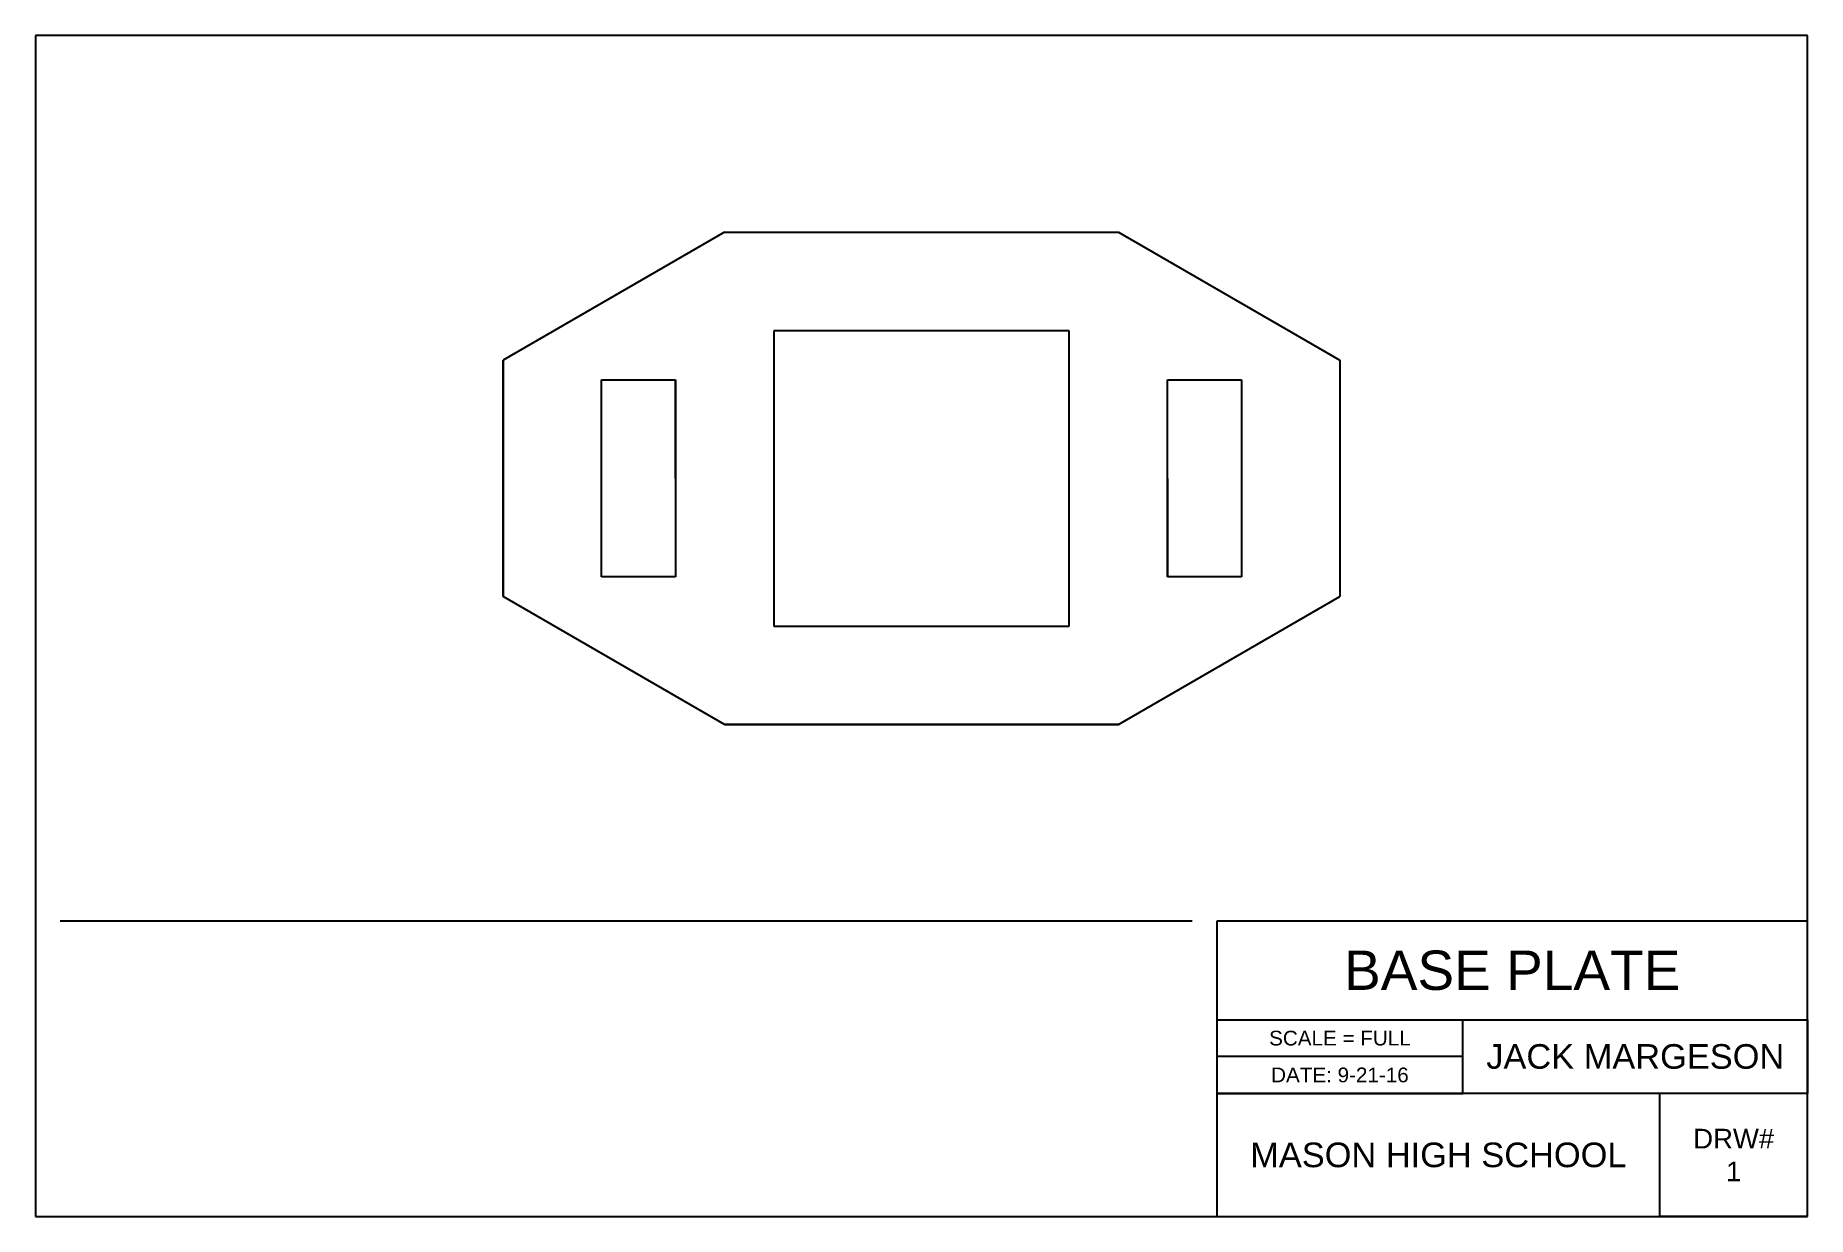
# Model space of a CAD drawing. Header units: inches. Extents: x 0 to 18, y 0 to 12.
import ezdxf

# ---------------------------------------------------------------- set-up
doc = ezdxf.new("R2010")
doc.units = ezdxf.units.IN
doc.header["$MEASUREMENT"] = 0
doc.styles.get("Standard").update_dxf_attribs({"font": 'arial.ttf'})

msp = doc.modelspace()

# ---------------------------------------------------------------- linework, layer by layer
for p, q in [((18, 12), (0, 12)), ((0, 12), (0, 0)), ((18, 0), (18, 12)), ((7, 10), (4.75, 8.701)), ((7, 10), (9, 10)), ((7, 10), (11, 10)), ((9, 10), (11, 10)), ((11, 10), (13.25, 8.701)), ((10.5, 9), (7.5, 9)), ((7.5, 9), (7.5, 6)), ((10.5, 7.5), (10.5, 9)), ((4.75, 6.299), (4.75, 8.701)), ((4.75, 8.701), (4.75, 6.299)), ((13.25, 8.701), (13.25, 6.299)), ((13.25, 8.701), (13.25, 6.299)), ((5.75, 6.5), (5.75, 8.5)), ((5.75, 8.5), (6.5, 8.5)), ((6.5, 7.5), (6.5, 8.5)), ((6.5, 8.5), (6.5, 7.5)), ((11.5, 7.5), (11.5, 8.5)), ((11.5, 8.5), (12.25, 8.5)), ((12.25, 8.5), (12.25, 6.5)), ((6.5, 7.5), (6.5, 6.5)), ((10.5, 6), (10.5, 7.5)), ((11.5, 7.5), (11.5, 6.5)), ((11.5, 6.5), (11.5, 7.5)), ((6.5, 6.5), (5.75, 6.5)), ((12.25, 6.5), (11.5, 6.5)), ((7, 5), (4.75, 6.299)), ((11, 5), (13.25, 6.299)), ((7.5, 6), (10.5, 6)), ((11, 5), (7, 5)), ((7, 5), (11, 5)), ((11.75, 3), (0.25, 3)), ((18, 3), (12, 3)), ((12, 3), (12, 0)), ((12, 3), (12, 2)), ((18, 0), (18, 3)), ((12, 2), (18, 2)), ((14.5, 1.25), (14.5, 2)), ((18, 2), (18, 1.25)), ((14.5, 1.625), (12, 1.625)), ((18, 1.25), (12, 1.25)), ((12, 1.25), (14.5, 1.25)), ((16.5, 0), (16.5, 1.25)), ((0, 0), (18, 0)), ((18, 0), (16.5, 0))]:
    msp.add_line(p, q)

# ---------------------------------------------------------------- texts
at = {"attachment_point": 5}
for s, width, insert, char_height in [('BASE PLATE', 6, (15, 2.5), 0.4), ('SCALE = FULL', 2.5, (13.25, 1.812), 0.15), ('JACK MARGESON', 3.5, (16.25, 1.625), 0.25), ('DATE: 9-21-16', 2.5, (13.25, 1.438), 0.15), ('MASON HIGH SCHOOL', 4.5, (14.25, 0.625), 0.25), ('DRW#\\P1', 1.5, (17.25, 0.625), 0.2)]:
    msp.add_mtext_dynamic_manual_height_columns(s, width=width, gutter_width=1, heights=[0], dxfattribs=dict(at, insert=insert, char_height=char_height))

doc.saveas('drawing.dxf')
